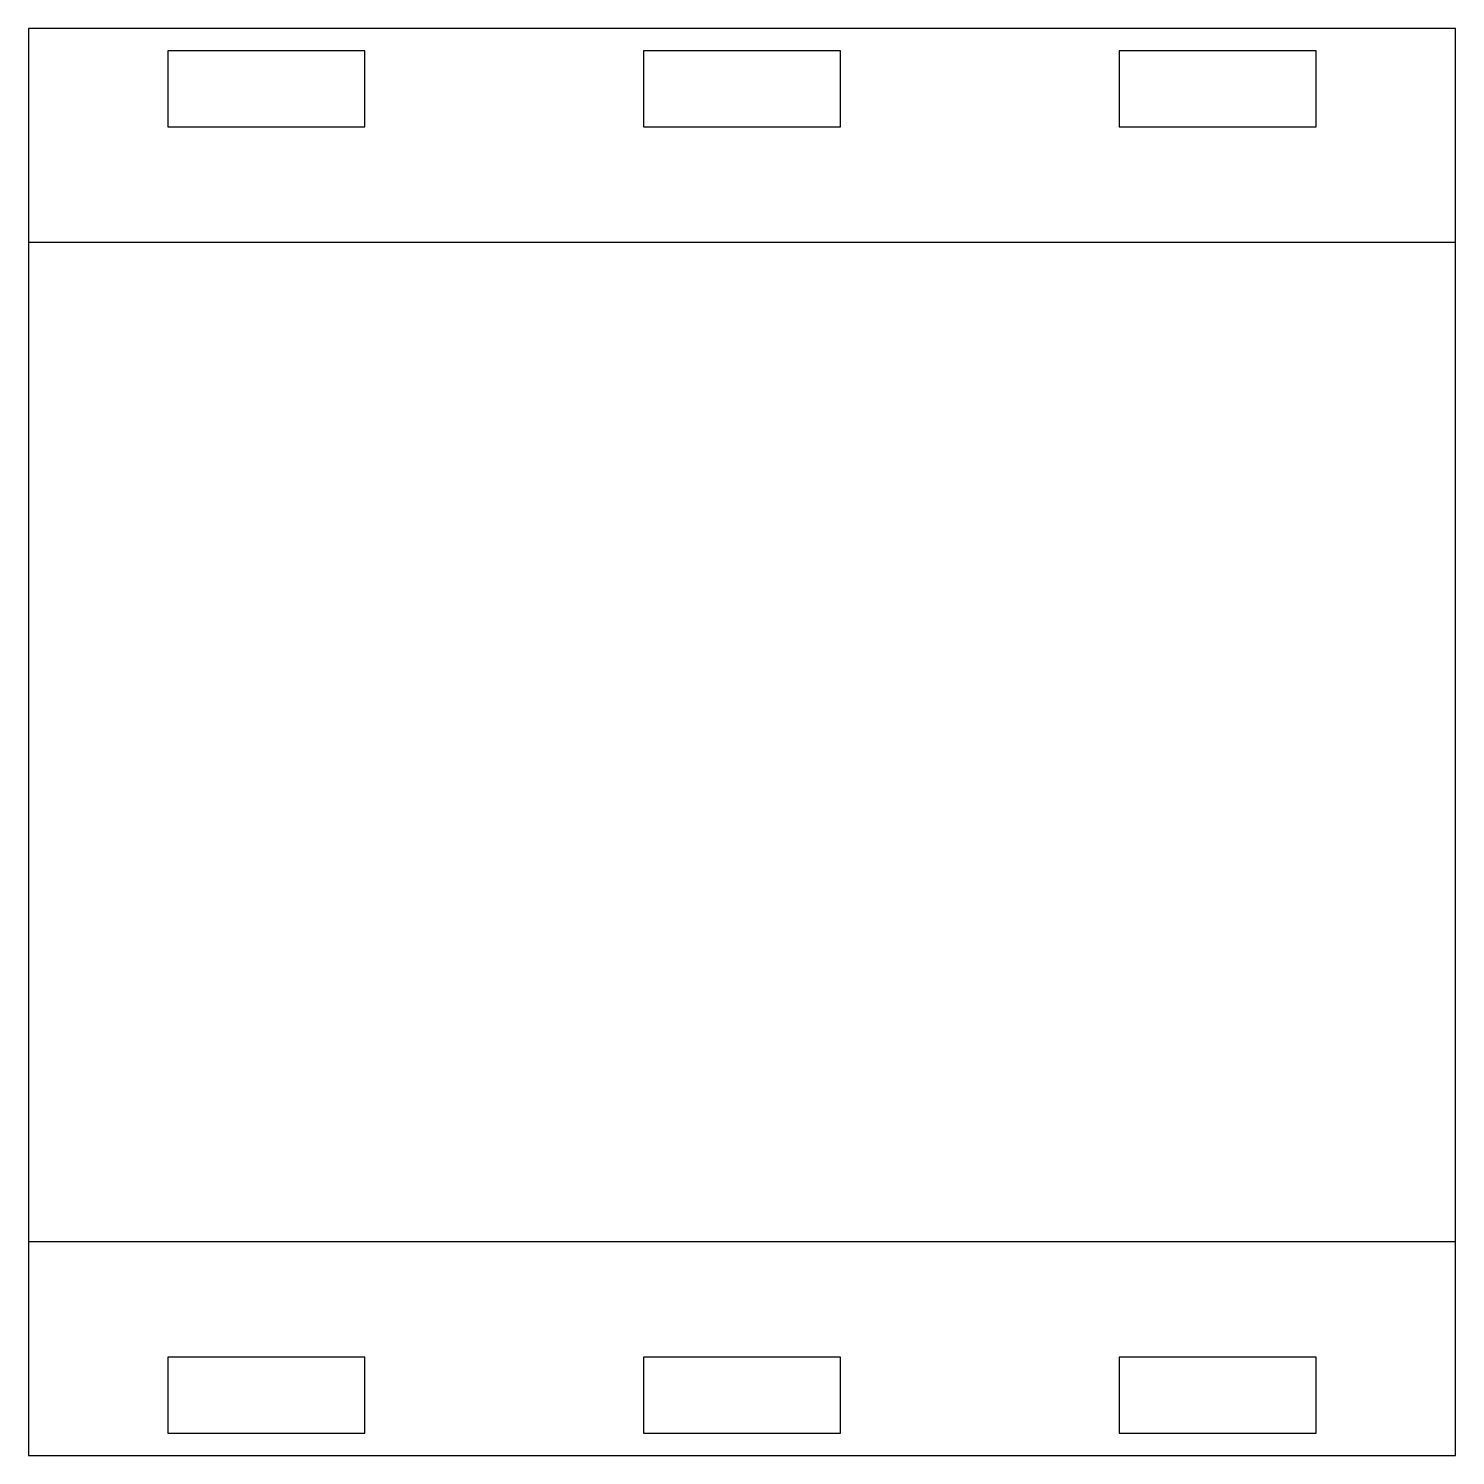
# Model space of a CAD drawing. Header units: millimetres. Extents: x 1769.5 to 1799.5, y 1783.8 to 1813.8.
import ezdxf

# ---------------------------------------------------------------- set-up
doc = ezdxf.new("R2010")
doc.units = ezdxf.units.MM
doc.layers.add('Holder_Outline', color=140, linetype='Continuous')
doc.layers.add('TC-etch-lines', color=1, linetype='Continuous')

msp = doc.modelspace()

# ---------------------------------------------------------------- linework, layer by layer
at = {"layer": 'Holder_Outline'}
msp.add_lwpolyline([(1799.468, 1813.824), (1769.468, 1813.824), (1769.468, 1783.824), (1799.468, 1783.824)], close=True, dxfattribs=at)
at = {"layer": 'TC-etch-lines'}
for points in [[(1772.398, 1811.754), (1776.538, 1811.754), (1776.538, 1813.354), (1772.398, 1813.354)], [(1782.398, 1811.754), (1786.538, 1811.754), (1786.538, 1813.354), (1782.398, 1813.354)], [(1792.398, 1811.754), (1796.538, 1811.754), (1796.538, 1813.354), (1792.398, 1813.354)], [(1772.398, 1784.294), (1776.538, 1784.294), (1776.538, 1785.894), (1772.398, 1785.894)], [(1782.398, 1784.294), (1786.538, 1784.294), (1786.538, 1785.894), (1782.398, 1785.894)], [(1792.398, 1784.294), (1796.538, 1784.294), (1796.538, 1785.894), (1792.398, 1785.894)]]:
    msp.add_lwpolyline(points, close=True, dxfattribs=at)
at = {"layer": 'TC-etch-lines', "color": 1}
msp.add_lwpolyline([(1769.468, 1809.324), (1769.468, 1788.324), (1799.468, 1788.324), (1799.468, 1809.324)], close=True, dxfattribs=at)

doc.saveas('drawing.dxf')
